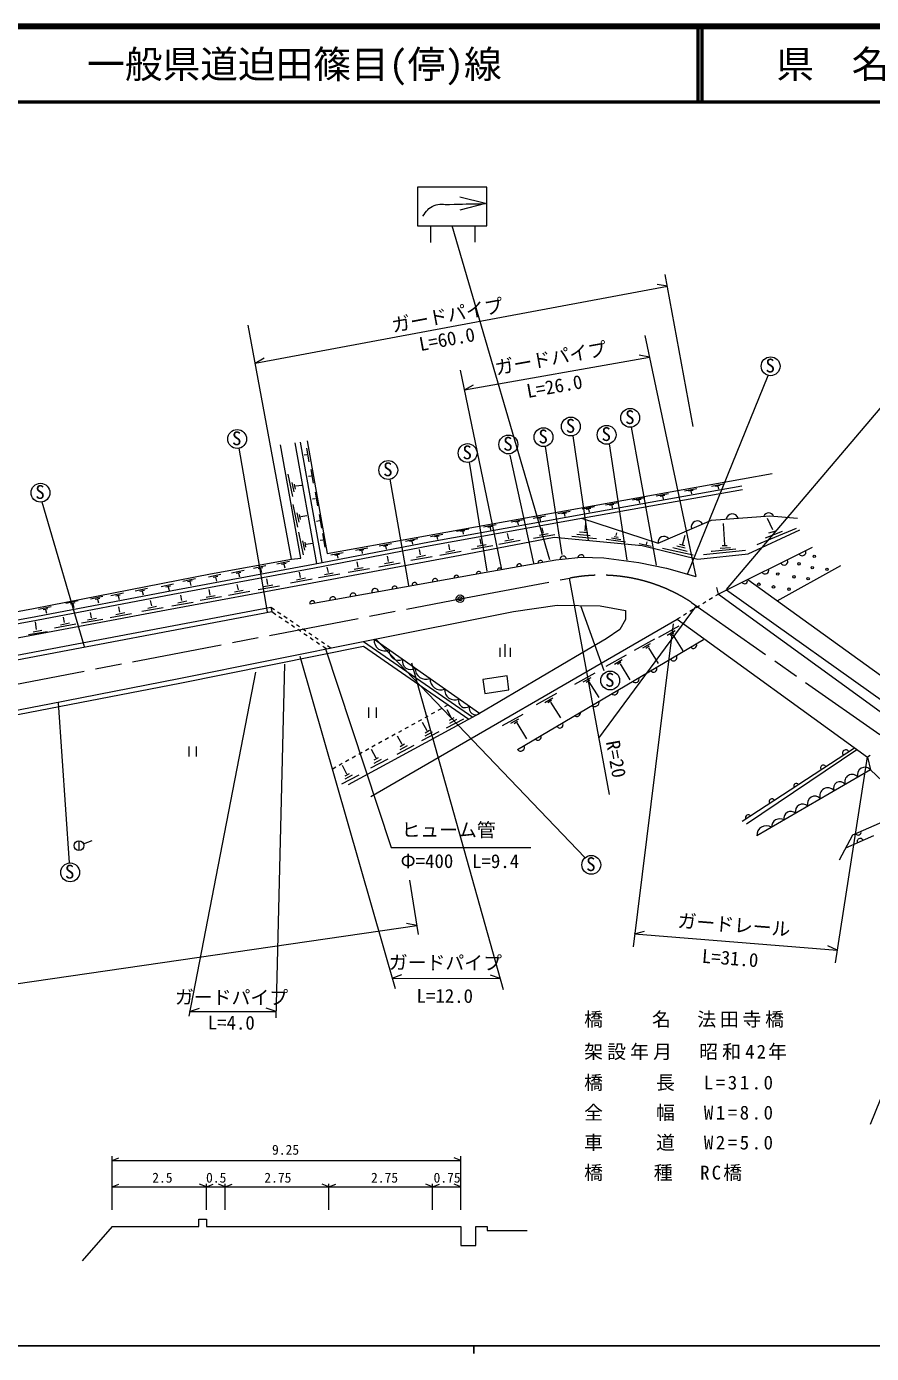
# Model space of a CAD drawing. Units: millimetres, scale not verified, with parts at other scales. Extents: x 40000 to 680000, y 20000 to 380000.
# Drawn here: x 208702 to 320755, y 204000 to 380000 of the extents above; entities that cross this region are included whole.
import ezdxf
from ezdxf.enums import TextEntityAlignment as Align

# ---------------------------------------------------------------- set-up
doc = ezdxf.new("R2010")
doc.units = ezdxf.units.MM
doc.header["$LTSCALE"] = 1000
doc.header["$PDMODE"] = 32
doc.header["$PDSIZE"] = 500
doc.linetypes.add('CHAIN', pattern=[18.5, 12, -1.5, 3.5, -1.5])
for name, color, linetype, lineweight in [('M-BGD', 7, 'Continuous', 13), ('M-BMK', 2, 'CHAIN', 13), ('M-BMK-SRVR', 3, 'Continuous', 13), ('M-STR-HTXT', 7, 'Continuous', 13), ('M-STR-STR1', 1, 'Continuous', 13), ('M-STR-STRC', 7, 'Continuous', 13), ('M-TTL', 2, 'Continuous', 140), ('M-TTL-BAND', 7, 'Continuous', 25), ('M-TTL-LINE', 7, 'Continuous', 50)]:
    doc.layers.add(name, color=color, linetype=linetype, lineweight=lineweight)
doc.layers.add('M-BMK-HTXT', color=7, linetype='Continuous')
doc.layers.add('M-TTL-TXT', color=7, linetype='Continuous')
doc.styles.add('ＭＳ ゴシック', font='')
doc.styles.get('ＭＳ ゴシック').set_extended_font_data('MS Gothic')

msp = doc.modelspace()

# ---------------------------------------------------------------- linework, layer by layer
at = {"layer": 'M-BGD'}
for p, q in [((296363, 307362), (307069, 333719)), ((281134, 325721), (283198, 311837)), ((288885, 326856), (292185, 308557)), ((236852, 324062), (240612, 302388)), ((245062, 309505), (242398, 324507)), ((247199, 308792), (244335, 324765)), ((247886, 308924), (245024, 324888)), ((245833, 324073), (246134, 322250)), ((245907, 325069), (248592, 310116)), ((277480, 324305), (279698, 309978)), ((285948, 324642), (288305, 309208)), ((245865, 323207), (245499, 323142)), ((267400, 322198), (269732, 307750)), ((272790, 323159), (275933, 308838)), ((243365, 320643), (243970, 317651)), ((246448, 320373), (246082, 320309)), ((246416, 321240), (246718, 319417)), ((248592, 310116), (307589, 320738)), ((243891, 319530), (244160, 318291)), ((244199, 319312), (244308, 318651)), ((244404, 319068), (245226, 319177)), ((256876, 319947), (259377, 305878)), ((295975, 318419), (297612, 318733)), ((299544, 319048), (301181, 319362)), ((300081, 319026), (300685, 319151)), ((300387, 319030), (300462, 318630)), ((210748, 316937), (216329, 297760)), ((247000, 317363), (246634, 317298)), ((246968, 318229), (247270, 316406)), ((285467, 316557), (287104, 316872)), ((289055, 317205), (290692, 317520)), ((289592, 317184), (290196, 317309)), ((289898, 317188), (289973, 316787)), ((292207, 317751), (293844, 318066)), ((292744, 317730), (293348, 317854)), ((293050, 317733), (293125, 317333)), ((296512, 318397), (297116, 318522)), ((296818, 318401), (296893, 318001)), ((244034, 316601), (244639, 313609)), ((244560, 315488), (244829, 314249)), ((244868, 315270), (244977, 314609)), ((245073, 315026), (245895, 315135)), ((247505, 315299), (247807, 313476)), ((275911, 314807), (277548, 315122)), ((279165, 315417), (280802, 315732)), ((279702, 315396), (280306, 315520)), ((280008, 315399), (280083, 314999)), ((282392, 316012), (284029, 316326)), ((282929, 315990), (283533, 316115)), ((283235, 315994), (283310, 315594)), ((286004, 316536), (286608, 316660)), ((286310, 316539), (286385, 316139)), ((299561, 314538), (307259, 315095)), ((307259, 315095), (310951, 314798)), ((247537, 314433), (247171, 314369)), ((265702, 313072), (267339, 313387)), ((269325, 313633), (270962, 313947)), ((269862, 313611), (270466, 313736)), ((270168, 313615), (270243, 313215)), ((272990, 314313), (274627, 314628)), ((273527, 314292), (274131, 314416)), ((273833, 314295), (273908, 313895)), ((276448, 314786), (277052, 314910)), ((276754, 314790), (276829, 314389)), ((277253, 312817), (277106, 313530)), ((282289, 314793), (292462, 311494)), ((282805, 313086), (282882, 314100)), ((292462, 311494), (299561, 314538)), ((301319, 311262), (301146, 314099)), ((305603, 311292), (310819, 313463)), ((307661, 313224), (306981, 314739)), ((244768, 312921), (245373, 309929)), ((245293, 311807), (245563, 310569)), ((245601, 311589), (245710, 310928)), ((247999, 311891), (247633, 311827)), ((247967, 312758), (248269, 310935)), ((258971, 311758), (260608, 312073)), ((259508, 311737), (260112, 311861)), ((259814, 311740), (259889, 311340)), ((262283, 312362), (263920, 312676)), ((262820, 312340), (263424, 312465)), ((263126, 312344), (263201, 311944)), ((266221, 309877), (278692, 312251)), ((266239, 313051), (266843, 313175)), ((266545, 313054), (266620, 312654)), ((269014, 311355), (268867, 312068)), ((271332, 311360), (274163, 311867)), ((272115, 311765), (273297, 312009)), ((272648, 312054), (272501, 312766)), ((275937, 312124), (278768, 312631)), ((276720, 312529), (277902, 312773)), ((278692, 312251), (290334, 311182)), ((281040, 312412), (284288, 312104)), ((281688, 312650), (283441, 312502)), ((282035, 312958), (283158, 312900)), ((285559, 311995), (288139, 311655)), ((286272, 312168), (287523, 311976)), ((286631, 312341), (287157, 312258)), ((286901, 312476), (287003, 312861)), ((290900, 311312), (291029, 311640)), ((295679, 311230), (296071, 312534)), ((304389, 310058), (311253, 313266)), ((306718, 312165), (308964, 313076)), ((307161, 312832), (308117, 313102)), ((245807, 311345), (246628, 311454)), ((245870, 306093), (266221, 309877)), ((249067, 309919), (250704, 310234)), ((249604, 309897), (250208, 310022)), ((249910, 309901), (249986, 309501)), ((252307, 310531), (253944, 310845)), ((252844, 310509), (253448, 310634)), ((253150, 310513), (253225, 310113)), ((255485, 311116), (257122, 311431)), ((256022, 311095), (256626, 311219)), ((256328, 311099), (256404, 310698)), ((260435, 309625), (261616, 309869)), ((260967, 309914), (260820, 310626)), ((263519, 309898), (266350, 310405)), ((264302, 310302), (265483, 310546)), ((264835, 310591), (264687, 311304)), ((267698, 310662), (270529, 311169)), ((268482, 311066), (269663, 311310)), ((289931, 311434), (291542, 311062)), ((290334, 311182), (297733, 309338)), ((293064, 310812), (297097, 309915)), ((294401, 310908), (296322, 310406)), ((294958, 311126), (296060, 310853)), ((295296, 311345), (295951, 311148)), ((297733, 309338), (304389, 310058)), ((298469, 309978), (304060, 310543)), ((299490, 310395), (299625, 310395)), ((299625, 310395), (302757, 310735)), ((312903, 310899), (300456, 304699)), ((300703, 310819), (302077, 310902)), ((300941, 311146), (301615, 311159)), ((233097, 307403), (243858, 309334)), ((238795, 308154), (240458, 308513)), ((239425, 308101), (240030, 308245)), ((239735, 308109), (239867, 307603)), ((241894, 308743), (243557, 309103)), ((242525, 308691), (243129, 308834)), ((242834, 308698), (242966, 308192)), ((243858, 309334), (245062, 309505)), ((248734, 307595), (248586, 308308)), ((251368, 307611), (254199, 308118)), ((252152, 308016), (253333, 308259)), ((252684, 308304), (252537, 309017)), ((255406, 308353), (258237, 308860)), ((256189, 308758), (257370, 309002)), ((256722, 309046), (256574, 309759)), ((259652, 309220), (262482, 309728)), ((269637, 307616), (278877, 309256)), ((278877, 309256), (282252, 309603)), ((282252, 309603), (285269, 309540)), ((285269, 309540), (289903, 308925)), ((289903, 308925), (293558, 308146)), ((293558, 308146), (297445, 307059)), ((308241, 303846), (316705, 308518)), ((209643, 302810), (233097, 307403)), ((229432, 306429), (231095, 306788)), ((230063, 306376), (230667, 306520)), ((230372, 306384), (230504, 305878)), ((232815, 306996), (234478, 307356)), ((233445, 306944), (234050, 307087)), ((233755, 306951), (233887, 306445)), ((235893, 307553), (237555, 307912)), ((236523, 307500), (237127, 307644)), ((236832, 307508), (236965, 307002)), ((240719, 306015), (240571, 306728)), ((243730, 306225), (246561, 306732)), ((244513, 306630), (245694, 306874)), ((245046, 306919), (244898, 307631)), ((246291, 303417), (269637, 307616)), ((247418, 306902), (250249, 307409)), ((248201, 307306), (249382, 307550)), ((219897, 304538), (221559, 304897)), ((220527, 304485), (221131, 304629)), ((220837, 304493), (220969, 303987)), ((223094, 305160), (224756, 305520)), ((223724, 305108), (224328, 305251)), ((224033, 305115), (224166, 304609)), ((226541, 305730), (228203, 306090)), ((227171, 305678), (227775, 305821)), ((227282, 302624), (245870, 306093)), ((227480, 305685), (227613, 305179)), ((229299, 303859), (229151, 304571)), ((232515, 304308), (233696, 304552)), ((233048, 304597), (232900, 305309)), ((235487, 304597), (238318, 305104)), ((236270, 305001), (237451, 305245)), ((236803, 305290), (236655, 306003)), ((239403, 305322), (242233, 305829)), ((240186, 305727), (241367, 305970)), ((153058, 286357), (241114, 302988)), ((193448, 299897), (209643, 302810)), ((210287, 302734), (211950, 303093)), ((210918, 302681), (211522, 302825)), ((213901, 303498), (215564, 303857)), ((214532, 303445), (215136, 303589)), ((214841, 303453), (214973, 302947)), ((217169, 304101), (218831, 304461)), ((217799, 304049), (218403, 304192)), ((218109, 304056), (218241, 303550)), ((221095, 302318), (220948, 303031)), ((223990, 302453), (226821, 302960)), ((224774, 302857), (225955, 303101)), ((225306, 303146), (225159, 303859)), ((227983, 303165), (230814, 303672)), ((228766, 303570), (229947, 303814)), ((231732, 303903), (234563, 304411)), ((241114, 302988), (241226, 302398)), ((241114, 302988), (241591, 302664)), ((273284, 302415), (279061, 303255)), ((279061, 303255), (284780, 303169)), ((282154, 303209), (285243, 294602)), ((284780, 303169), (288133, 302525)), ((153170, 285767), (241226, 302398)), ((200381, 297595), (227282, 302624)), ((210044, 300021), (209883, 301035)), ((211227, 302689), (211359, 302183)), ((213739, 300944), (213592, 301657)), ((215999, 300887), (218829, 301394)), ((216782, 301291), (217963, 301535)), ((217315, 301580), (217167, 302292)), ((219780, 301625), (222610, 302132)), ((220563, 302029), (221744, 302273)), ((241226, 302398), (241768, 302030)), ((242005, 302384), (242419, 302103)), ((242182, 301749), (242596, 301469)), ((242832, 301822), (243246, 301542)), ((243010, 301188), (243423, 300907)), ((243660, 301261), (244074, 300980)), ((253553, 298464), (273284, 302415)), ((254369, 277866), (295010, 301396)), ((288123, 301364), (287367, 300005)), ((288133, 302525), (288123, 301364)), ((208965, 299340), (211424, 299777)), ((209588, 299732), (210724, 299956)), ((212423, 300251), (215254, 300758)), ((213206, 300655), (214387, 300899)), ((243837, 300627), (244251, 300346)), ((244488, 300700), (244901, 300419)), ((244665, 300065), (245079, 299785)), ((245315, 300138), (245729, 299858)), ((245492, 299504), (245906, 299223)), ((246143, 299577), (246557, 299296)), ((287367, 300005), (285573, 298771)), ((292557, 298997), (295265, 300498)), ((293660, 299282), (294709, 299883)), ((294069, 299258), (294532, 299568)), ((294428, 299322), (295725, 297211)), ((246320, 298943), (246734, 298662)), ((246970, 299016), (247384, 298735)), ((247148, 298381), (247561, 298101)), ((247798, 298454), (248212, 298174)), ((247975, 297820), (248518, 297452)), ((248626, 297893), (249102, 297570)), ((253387, 298431), (267872, 288383)), ((253391, 297820), (267380, 288115)), ((268773, 288873), (254800, 298714)), ((271513, 296396), (271513, 297586)), ((272193, 296396), (272193, 298096)), ((272873, 296396), (272873, 297586)), ((273792, 284118), (298493, 298680)), ((285573, 298771), (282258, 296821)), ((289313, 297289), (292021, 298791)), ((290416, 297575), (291465, 298176)), ((290825, 297550), (291288, 297860)), ((291184, 297614), (292481, 295503)), ((282258, 296821), (268773, 288873)), ((285557, 295155), (288265, 296657)), ((286660, 295441), (287709, 296041)), ((287069, 295416), (287531, 295726)), ((281417, 292779), (284125, 294281)), ((287428, 295480), (288724, 293369)), ((272437, 293879), (269198, 293411)), ((269198, 293411), (269499, 291519)), ((272646, 292038), (272437, 293879)), ((282520, 293065), (283568, 293665)), ((282928, 293040), (283391, 293350)), ((283288, 293104), (284584, 290993)), ((269499, 291519), (272646, 292038)), ((276337, 290076), (279045, 291577)), ((277440, 290361), (278489, 290962)), ((277849, 290337), (278312, 290647)), ((278208, 290401), (279505, 288290)), ((214403, 269059), (212924, 290317)), ((268773, 288873), (251370, 279405)), ((254073, 289658), (254073, 288298)), ((255093, 288298), (255093, 289658)), ((262817, 289034), (262380, 288791)), ((263691, 289519), (263254, 289277)), ((264616, 290033), (264129, 289762)), ((265066, 288257), (264480, 289387)), ((271845, 287304), (274553, 288806)), ((259321, 287091), (258884, 286848)), ((260195, 287577), (259758, 287334)), ((261069, 288062), (260632, 287819)), ((261816, 286573), (261230, 287703)), ((261943, 288548), (261506, 288305)), ((264396, 286985), (266690, 288165)), ((264815, 288014), (265409, 288349)), ((264823, 287612), (265786, 288140)), ((272948, 287590), (273997, 288190)), ((273357, 287565), (273820, 287875)), ((273716, 287629), (275012, 285518)), ((255824, 285148), (255387, 284905)), ((256699, 285634), (256261, 285391)), ((257573, 286120), (257136, 285877)), ((258503, 284756), (257917, 285886)), ((258447, 286605), (258010, 286362)), ((261146, 285301), (263440, 286481)), ((261565, 286330), (262159, 286665)), ((261573, 285929), (262536, 286456)), ((230228, 284518), (230228, 283158)), ((231248, 283158), (231248, 284518)), ((253202, 283691), (252765, 283448)), ((254076, 284177), (253639, 283934)), ((255052, 282959), (254466, 284089)), ((254950, 284662), (254513, 284420)), ((257833, 283484), (260126, 284664)), ((258252, 284513), (258846, 284848)), ((258260, 284111), (259222, 284639)), ((303596, 274584), (318500, 284345)), ((304182, 274266), (318805, 284124)), ((249706, 281748), (249218, 281477)), ((250580, 282234), (250143, 281991)), ((251201, 280845), (250615, 281975)), ((251454, 282720), (251017, 282477)), ((252328, 283205), (251891, 282962)), ((254382, 281687), (256676, 282867)), ((254801, 282717), (255395, 283052)), ((254809, 282315), (255772, 282842)), ((320238, 283083), (320641, 281420)), ((250532, 279573), (252825, 280753)), ((250950, 280602), (251545, 280937)), ((250959, 280201), (251921, 280728)), ((320641, 281420), (305562, 272673)), ((320641, 281420), (327394, 274956)), ((318298, 272775), (326091, 276203)), ((215651, 272014), (215651, 270714)), ((216256, 271576), (217394, 272059)), ((316519, 269474), (318298, 272775)), ((317372, 271057), (321085, 272690)), ((231554, 220821), (231554, 221821)), ((231554, 221821), (232554, 221821)), ((232554, 221821), (232554, 220821)), ((220054, 220821), (216091, 216282)), ((220054, 220821), (231554, 220821)), ((232554, 220821), (235054, 220821)), ((235054, 220821), (248804, 220821)), ((248804, 220821), (262554, 220821)), ((262554, 220821), (266304, 220821)), ((266304, 220821), (266304, 218321)), ((268304, 218321), (268304, 220821)), ((268304, 220821), (269804, 220821)), ((269804, 220821), (269804, 220321)), ((269804, 220321), (275095, 220321)), ((266304, 218321), (268304, 218321))]:
    msp.add_line(p, q, dxfattribs=at)
for points in [[(152805, 291071), (182450, 296711), (209918, 301755), (228023, 305187), (246778, 308711), (262158, 311661), (275362, 314054), (282492, 315337), (303546, 319067)], [(152898, 290580), (182542, 296219), (210010, 301264), (228116, 304695), (246871, 308220), (262250, 311170), (275451, 313562), (282580, 314845), (303633, 318575)], [(70554, 263095), (115692, 271722), (150550, 278334), (175687, 283211), (211764, 290167), (228908, 293511), (253553, 298464)], [(70662, 262505), (115804, 271133), (150663, 277744), (175801, 282622), (211878, 289578), (229025, 292922), (253391, 297820)]]:
    msp.add_lwpolyline(points, dxfattribs=at)
for centre, radius in [((307380, 334939), 1250), ((288762, 328100), 1250), ((280894, 326947), 1250), ((236631, 325292), 1250), ((272599, 324569), 1250), ((277266, 325536), 1250), ((285632, 325852), 1250), ((267192, 323430), 1250), ((256672, 321180), 1250), ((210546, 318171), 1250), ((313173, 309721), 162), ((311149, 308736), 162), ((312907, 308224), 162), ((314851, 307998), 162), ((308333, 307377), 162), ((310475, 307013), 162), ((312355, 306777), 162), ((305817, 306031), 162), ((307767, 305679), 162), ((309830, 305378), 162), ((286105, 293259), 1250), ((215651, 271364), 650), ((283599, 268807), 1250), ((214479, 267812), 1250)]:
    msp.add_circle(centre, radius, dxfattribs=at)
for centre, radius, start, end in [((302298, 314520), 832, 19.14736, 169.12198), ((307129, 314823), 676, 20.05808, 161.30434), ((297668, 313609), 817, 30.80263, 195.62643), ((293209, 311625), 758, 36.43314, 189.99593), ((282250, 309508), 421, 11.85726, 172.91282), ((311567, 310318), 503, 215.17547, 17.78326), ((271420, 307917), 267, 13.18423, 186.94326), ((274030, 308417), 318, 6.28401, 193.84348), ((276865, 308879), 321, 13.49612, 186.63138), ((279867, 309329), 430, 9.70221, 182.037), ((306659, 307852), 464, 213.51704, 19.44169), ((309167, 309076), 515, 210.32127, 22.63746), ((260175, 305900), 350, 12.47282, 187.91795), ((262889, 306443), 340, 3.39977, 196.99101), ((265712, 306911), 309, 9.97694, 190.41384), ((268678, 307407), 312, 16.72783, 183.66295), ((303929, 306472), 374, 212.44258, 20.51615), ((251999, 304475), 390, 5.69897, 194.69181), ((254912, 305039), 432, 0.82787, 199.56291), ((257525, 305415), 354, 13.75914, 186.63163), ((246611, 303509), 332, 4.3915, 195.99928), ((249302, 303975), 398, 7.85593, 192.53485), ((256210, 298595), 1416, 175.19663, 294.49281), ((297137, 297954), 439, 218.75853, 22.28212), ((258053, 297199), 1261, 175.09027, 294.59918), ((259640, 295795), 1093, 166.3419, 303.34754), ((294504, 296304), 442, 207.72115, 33.3195), ((261674, 294843), 1434, 178.46346, 291.22599), ((291862, 294795), 425, 213.32165, 27.719), ((263630, 293469), 1437, 178.48535, 291.20409), ((289457, 293478), 498, 222.96049, 18.08016), ((265483, 292022), 1337, 175.39411, 294.29533), ((266894, 290554), 896, 163.86434, 305.82511), ((284040, 290409), 606, 231.21818, 9.82247), ((286674, 291857), 490, 225.22479, 15.81586), ((268284, 289617), 890, 166.39276, 303.29668), ((281664, 289010), 530, 234.52307, 6.51758), ((279442, 287367), 410, 200.56238, 40.47827), ((276531, 285771), 430, 214.84116, 26.19949), ((274223, 284418), 525, 214.80599, 26.23466), ((317338, 283628), 433, 28.34083, 218.10663), ((314366, 281670), 373, 28.96615, 217.48131), ((319894, 280759), 998, 41.50511, 198.73174), ((318188, 279813), 985, 39.39282, 200.84404), ((310797, 279274), 343, 36.92476, 209.5227), ((314962, 277970), 1056, 37.43326, 202.80359), ((316565, 278984), 850, 34.27359, 205.96326), ((307554, 277175), 386, 33.40269, 213.04477), ((311631, 275902), 971, 45.14422, 195.09264), ((313235, 276935), 981, 39.68921, 200.54764), ((304412, 275106), 357, 34.86057, 211.58689), ((308611, 273805), 1119, 59.61532, 180.62154), ((310063, 274991), 912, 46.22514, 194.01171), ((306808, 272749), 1248, 56.71396, 183.5229), ((318990, 273146), 382, 212.91919, 14.56665), ((319260, 271905), 408, 21.42256, 206.06328)]:
    msp.add_arc(centre, radius, start, end, dxfattribs=at)
at = {"layer": 'M-BMK'}
for p, q in [((266189, 304106), (280744, 306836)), ((168250, 285231), (266189, 304106)), ((296885, 303619), (322735, 285476))]:
    msp.add_line(p, q, dxfattribs=at)
msp.add_arc((284861, 285392), 21835, 56.58888, 100.86833, dxfattribs=at)
at = {"layer": 'M-BMK-SRVR'}
msp.add_circle((266189, 304106), 500, dxfattribs=at)
msp.add_point((266189, 304106), dxfattribs=at)
at = {"layer": 'M-STR-HTXT'}
for p, q in [((297121, 326952), (293409, 347129)), ((239034, 335371), (293700, 345544)), ((293700, 345544), (292336, 345771)), ((243858, 309334), (238101, 340405)), ((290722, 339011), (297445, 307059)), ((266763, 331797), (291322, 336163)), ((291322, 336163), (289959, 336401)), ((239034, 335371), (240225, 336073)), ((266224, 334406), (271679, 307978)), ((301535, 305343), (326824, 335129)), ((266763, 331797), (267960, 332490)), ((280685, 306825), (285960, 278144)), ((300456, 304699), (300260, 305579)), ((284587, 285612), (297530, 303166)), ((294472, 300772), (289131, 257942)), ((248291, 297606), (257064, 271097)), ((255013, 298756), (282747, 269793)), ((244952, 296492), (257585, 252424)), ((239058, 294366), (230205, 248733)), ((242900, 295422), (241774, 248536)), ((259758, 295596), (271930, 252255)), ((320187, 283121), (315954, 255802)), ((257064, 271097), (275600, 271097)), ((259510, 266761), (260646, 259571)), ((75864, 233978), (260460, 260749)), ((260460, 260749), (259106, 261030)), ((289344, 259648), (290677, 260016)), ((289344, 259648), (316217, 257504)), ((330556, 259167), (320586, 234353)), ((316217, 257504), (314959, 258079)), ((257192, 253793), (258495, 254259)), ((257192, 253793), (271519, 253717)), ((271519, 253717), (270222, 254196)), ((230323, 249341), (231624, 249813)), ((230323, 249341), (241794, 249336)), ((241794, 249336), (240494, 249810)), ((220054, 223031), (220054, 230165)), ((220054, 229614), (220954, 229942)), ((220054, 229614), (266304, 229614)), ((266304, 229614), (265404, 229942)), ((266304, 223031), (266304, 230165)), ((220054, 226111), (220954, 226438)), ((220054, 226111), (232554, 226111)), ((232554, 226111), (231654, 226438)), ((232554, 223031), (232554, 226521)), ((232554, 226111), (233454, 226438)), ((232554, 226111), (235054, 226111)), ((235054, 226111), (234154, 226438)), ((235054, 223031), (235054, 226521)), ((235054, 226111), (235954, 226438)), ((235054, 226111), (248804, 226111)), ((248804, 226111), (247904, 226438)), ((248804, 223031), (248804, 226521)), ((248804, 226111), (249704, 226438)), ((248804, 226111), (262554, 226111)), ((262554, 226111), (261654, 226438)), ((262554, 223031), (262554, 226521)), ((262554, 226111), (263454, 226438)), ((262554, 226111), (266304, 226111)), ((266304, 226111), (265404, 226438))]:
    msp.add_line(p, q, dxfattribs=at)
at = {"layer": 'M-STR-STR1'}
for p, q in [((304361, 306644), (331514, 287062)), ((300456, 304699), (300085, 304473)), ((300456, 304699), (325656, 286397)), ((329037, 285646), (301546, 305241)), ((297947, 303177), (297520, 302918)), ((298802, 303696), (298375, 303436)), ((299657, 304214), (299230, 303955)), ((295382, 301622), (295010, 301396)), ((295010, 301396), (320238, 283083)), ((296237, 302140), (295809, 301881)), ((297092, 302659), (296665, 302399)), ((320601, 283305), (320238, 283083))]:
    msp.add_line(p, q, dxfattribs=at)
at = {"layer": 'M-STR-STRC'}
for p, q in [((260557, 358692), (260557, 353582)), ((269766, 358692), (260557, 358692)), ((269575, 356510), (266182, 357388)), ((269766, 353582), (269766, 358692)), ((269575, 356510), (266182, 355631)), ((260557, 353582), (269766, 353582)), ((262274, 353582), (262274, 351339)), ((278085, 309267), (265150, 353582)), ((268165, 353582), (268165, 351410))]:
    msp.add_line(p, q, dxfattribs=at)
msp.add_open_spline([(261264, 354833), (261725, 355522), (262008, 355949), (262748, 356270), (263479, 356588), (263989, 356350), (264784, 356390), (266654, 356485), (267264, 356477), (269575, 356510)], degree=3, knots=[0, 0, 0, 0, 1, 1, 1, 2, 2, 2, 3, 3, 3, 3], dxfattribs=at)
at = {"layer": 'M-TTL'}
msp.add_line((680000, 380000), (40000, 380000), dxfattribs=at)
at = {"layer": 'M-TTL-BAND'}
for p, q in [((40000, 205000), (579000, 205000)), ((268000, 205000), (268000, 204000))]:
    msp.add_line(p, q, dxfattribs=at)
at = {"layer": 'M-TTL-LINE'}
for p, q in [((297750, 380000), (297750, 370000)), ((298250, 380000), (298250, 370000)), ((40000, 370000), (680000, 370000))]:
    msp.add_line(p, q, dxfattribs=at)

# ---------------------------------------------------------------- texts
at = {"layer": 'M-BGD', "style": 'ＭＳ ゴシック'}
for p in [(306701, 333565), (288084, 326726), (280216, 325574), (235953, 323919), (271920, 323195), (276587, 324162), (284954, 324478), (266514, 322057), (255993, 319807), (209867, 316798), (285426, 291885), (282920, 267434), (213800, 266438)]:
    msp.add_text('S', height=1833, dxfattribs=at).set_placement(p, align=Align.BOTTOM_LEFT)
at = {"layer": 'M-BMK-HTXT', "char_height": 1833, "attachment_point": 7, "style": 'ＭＳ ゴシック'}
for s, insert in [('\\T1.2;橋\u3000\u3000名\u3000法田寺橋', (282654, 247205)), ('\\T1.22;架設年月\u3000昭和42年', (282654, 242909)), ('\\T1.27;橋\u3000\u3000長\u3000L=31.0', (282654, 238811)), ('\\T1.27;全\u3000\u3000幅\u3000W1=8.0', (282654, 234831)), ('\\T1.27;車\u3000\u3000道\u3000W2=5.0', (282654, 230851)), ('\\T1.23;橋\u3000\u3000種\u3000RC橋', (282654, 226871))]:
    msp.add_mtext(s, dxfattribs=dict(at, insert=insert))
at = {"layer": 'M-STR-HTXT', "style": 'ＭＳ ゴシック'}
for s, rotation, p in [('ガードパイプ', 10.543, (264775, 340269)), ('ガードパイプ', 10.079, (278473, 334573)), ('L=26.0', 10.079, (278970, 330839)), ('R=20', 280.422, (285446, 282574)), ('ガードレール', 355.438, (302414, 259390)), ('ガードパイプ', 359.694, (264237, 254370)), ('ガードパイプ', 359.694, (235882, 249766)), ('L=12.0', 359.694, (264161, 249961)), ('L=4.0', 359.694, (235846, 246411))]:
    msp.add_text(s, height=1833, rotation=rotation, dxfattribs=at).set_placement(p, align=Align.BOTTOM_CENTER)
for s, rotation, p in [('L=60.0', 10.543, (261049, 336400)), ('Φ=400\u3000L=9.4', 359.873, (258301, 267858)), ('L=31.0', 355.438, (298175, 255276))]:
    msp.add_text(s, height=1833, rotation=rotation, dxfattribs=at).set_placement(p, align=Align.BOTTOM_LEFT)
msp.add_text('ヒューム管', height=1833, rotation=359.873, dxfattribs=at).set_placement((258424, 273457), align=Align.MIDDLE_LEFT)
for s, p in [('9.25', (243053, 229962)), ('2.5', (226719, 226261)), ('0.5', (233855, 226261)), ('2.75', (242030, 226261)), ('2.75', (256180, 226261)), ('0.75', (264476, 226261))]:
    msp.add_text(s, height=1320, dxfattribs=at).set_placement(p, align=Align.BOTTOM_CENTER)
at = {"layer": 'M-TTL-TXT', "style": 'ＭＳ ゴシック'}
msp.add_text('一般県道迫田篠目(停)線', height=3666, dxfattribs=at).set_placement((216734, 375000), align=Align.MIDDLE_LEFT)
msp.add_text('県\u3000名', height=3666, dxfattribs=at).set_placement((315625, 375000), align=Align.MIDDLE_CENTER)

doc.saveas('drawing.dxf')
